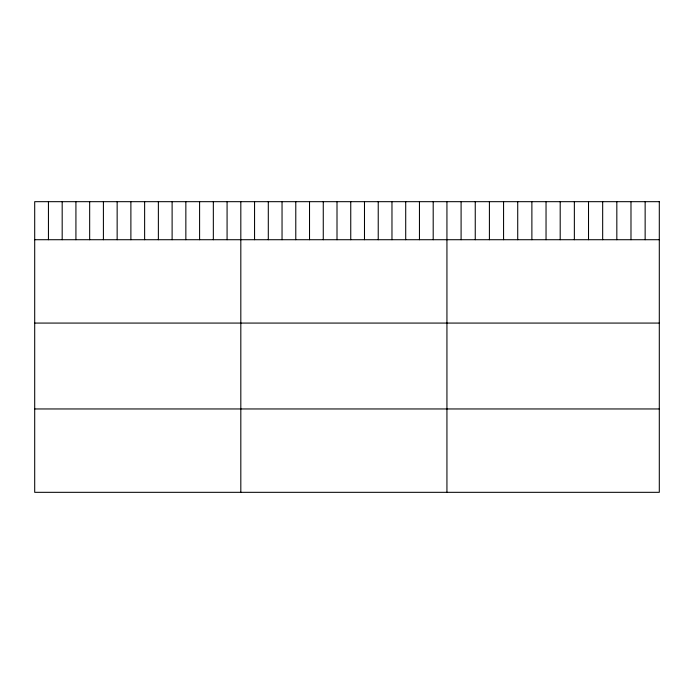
<?xml version="1.0" encoding="UTF-8"?>
<svg xmlns="http://www.w3.org/2000/svg" width="694" height="694" viewBox="0 0 694 694"><rect width="100%" height="100%" fill="white"/><g stroke="black" fill="none" stroke-linecap="round" stroke-linejoin="round"><path stroke-width="1.04" d="M34.7 239.716L659.3 239.716M34.7 323.074L659.3 323.074M34.7 408.957L659.3 408.957M645.142 201.676L645.142 239.716M630.985 201.676L630.985 239.716M616.827 201.676L616.827 239.716M602.67 201.676L602.67 239.716M588.512 201.676L588.512 239.716M574.354 201.676L574.354 239.716M560.197 201.676L560.197 239.716M546.039 201.676L546.039 239.716M531.882 201.676L531.882 239.716M517.724 201.676L517.724 239.716M503.566 201.676L503.566 239.716M489.409 201.676L489.409 239.716M475.251 201.676L475.251 239.716M461.094 201.676L461.094 239.716M446.936 201.676L446.936 492.324M433.195 201.676L433.195 239.716M419.454 201.676L419.454 239.716M405.712 201.676L405.712 239.716M391.971 201.676L391.971 239.716M378.23 201.676L378.23 239.716M364.489 201.676L364.489 239.716M350.748 201.676L350.748 239.716M337.006 201.676L337.006 239.716M323.265 201.676L323.265 239.716M309.524 201.676L309.524 239.716M295.783 201.676L295.783 239.716M282.042 201.676L282.042 239.716M268.3 201.676L268.3 239.716M254.559 201.676L254.559 239.716M240.818 201.676L240.818 492.324M227.077 201.676L227.077 239.716M213.336 201.676L213.336 239.716M199.594 201.676L199.594 239.716M185.853 201.676L185.853 239.716M172.112 201.676L172.112 239.716M158.371 201.676L158.371 239.716M144.63 201.676L144.63 239.716M130.888 201.676L130.888 239.716M117.147 201.676L117.147 239.716M103.406 201.676L103.406 239.716M89.665 201.676L89.665 239.716M75.924 201.676L75.924 239.716M62.182 201.676L62.182 239.716M48.441 201.676L48.441 239.716M659.3 201.676L34.7 201.676L34.7 492.324L659.3 492.324L659.3 201.676"/></g></svg>
